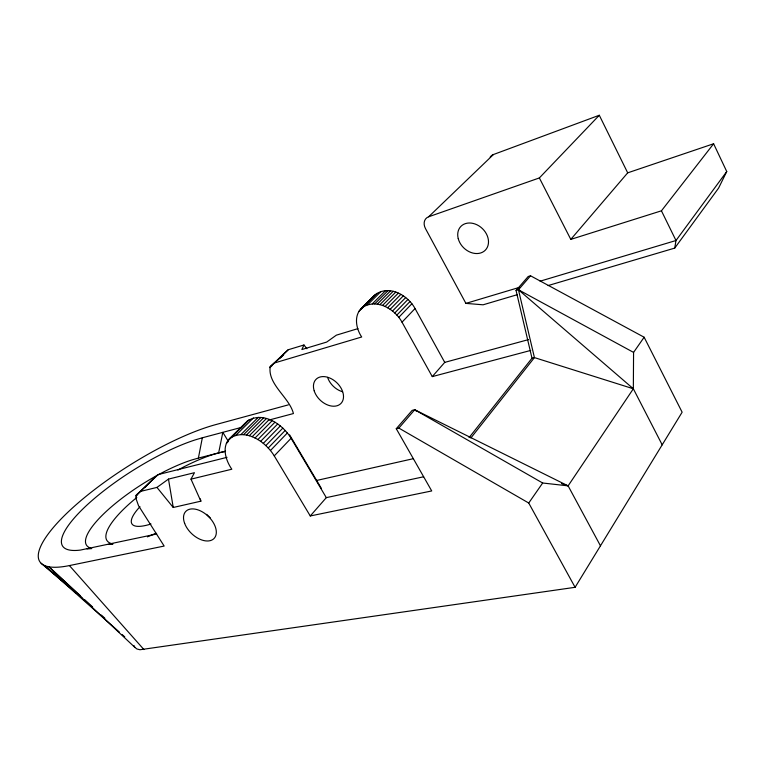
<?xml version="1.0" encoding="UTF-8"?>
<svg xmlns="http://www.w3.org/2000/svg" width="765" height="765" viewBox="0 0 765 765"><rect width="100%" height="100%" fill="white"/><g stroke="black" fill="none" stroke-linecap="round" stroke-linejoin="round"><path stroke-width="1.15" d="M662.194 444.838L633.344 388.773L633.573 352.407L644.14 337.231L530.547 275.792L528.175 276.519L516.059 290.49L532 358.23L469.06 437.637M227.014 457.336L157.953 474.644L136.304 495.089L135.883 498.254L138.542 505.732L164.159 546.057L69.414 565.574A126.282 33.44 -32.3 0 1 66.756 513.315A126.282 33.44 -32.3 0 1 215.692 424.623L288.329 404.876M548.123 285.565L674.73 248.099L675.992 240.516L726.75 171.542L713.611 143.763L627.692 172.842L570.795 239.388L539.363 177.939L599.291 115.257L627.692 172.842M90.088 547.883A79.359 21.573 -32.4 0 1 111.336 506.879A79.359 21.573 -32.4 0 1 192.187 459.851L198.393 458.082L202.343 437.781L241.052 427.492M218.647 452.928L222.825 432.34L228.381 441.472M306.899 348.744L303.973 344.986L288.214 349.758L270.236 366.712C267.396 384.355 289.572 397.618 293.425 413.549L268.381 420.215M153.784 478.326L145.178 487.286M423.638 476.777L326.311 497.642L291.082 438.278C282.734 424.384 263.236 410.824 247.458 421.018L230.131 438.154C221.152 446.444 225.818 460.654 231.824 469.222L190.992 479.148L200.86 501.18L173.244 507.482L156.959 487.41L140.464 491.417L136.304 495.089M284.045 353.468L278.039 359.866M303.973 344.986L301.85 349.548L326.665 342.079L336.351 335.166L357.934 328.625M726.75 171.542L718.584 188.114L674.73 248.099M190.992 479.148L194.444 472.694L168.482 479.091L156.959 487.41M361.893 307.913C375.864 297.738 394.778 308.83 402.017 322.18L432.273 376.609L444.733 362.38L415.051 308.544C407.936 295.271 389.117 284.465 375.347 294.611L361.893 307.913C353.487 315.4 356.041 328.654 361.692 336.992L274.406 362.993L270.236 366.712M80.373 595.744L48.912 566.788L134.831 647.333L136.925 648.988L139.966 649.743L575.098 587.31L682.131 412.211L644.14 337.231M600.468 545.818L568.118 485.861L633.344 388.773L518.46 289.772L516.059 290.49M575.098 587.31L528.739 503.026L542.672 483.002L568.118 485.861L414.716 409.744L412.153 410.384L396.27 428.716L431.718 490.948L310.265 515.964L274.252 455.883C265.732 441.921 246.177 427.989 230.131 438.154M247.458 421.018L240.545 428.41M375.347 294.611L365.823 304.499M570.795 239.388L661.438 210.815L713.611 143.763M470.848 437.991L534.429 357.599L518.46 289.772L530.547 275.792M396.27 428.716L398.852 428.084L414.716 409.744L542.672 483.002M310.265 515.964L326.311 497.642M274.252 455.883L291.082 438.278M402.017 322.18L415.051 308.544M270.466 450.499L287.363 432.961M398.785 317.341L411.876 303.762M268.247 447.965L285.182 430.466M396.863 315.094L409.973 301.544M265.847 445.584L282.82 428.123M394.759 312.99L407.908 299.469M263.294 443.384L280.306 425.952M392.502 311.059L405.68 297.566M260.607 441.376L277.666 423.982M390.121 309.318L403.327 295.854M257.834 439.588L274.931 422.232M387.645 307.798L400.879 294.362M255.003 438.049L272.13 420.721M385.082 306.507L398.355 293.091M252.134 436.767L269.299 419.478M382.49 305.455L395.782 292.067M249.275 435.763L266.469 418.503M379.88 304.661L393.2 291.293M246.445 435.036L263.667 417.805M377.279 304.135L390.628 290.786M241.023 434.472L258.293 417.288M372.259 303.896L385.646 290.566M243.681 434.606L260.932 417.403M374.735 303.877L388.104 290.547M228.611 439.693L245.938 422.557M360.382 309.433L373.836 296.122M231.9 436.863L249.227 419.727M363.614 306.612L377.069 293.311M227.339 441.462L235.591 433.306M359.091 311.164L364.14 306.172M226.354 443.442L227.999 441.816M236.098 435.094L253.406 417.939M367.63 304.738L381.066 291.427M136.027 496.074L137.69 494.477M269.911 367.649L272.35 365.316M280.353 358.02L283.605 354.903M517.322 294.678L483.098 304.805L465.904 303.389L425.512 228.649A10.557 8.214 45.9 0 1 428.639 216.782L493.454 154.52L599.291 115.257M136.151 495.567L157.953 474.644M270.064 367.171L288.214 349.758M428.639 216.782L539.363 177.939M465.904 303.389L519.569 287.334M540.119 281.185L675.992 240.516L661.438 210.815M202.343 437.781L195.152 439.913A99.536 26.326 -32.3 0 0 84.112 507.75A99.536 26.326 -32.3 0 0 80.354 550.083L156.701 533.989M444.733 362.38L528.491 339.612M432.273 376.609L530.747 350.418M532 358.23L534.429 357.599L633.344 388.773M198.393 458.082L225.512 451.178M316.863 480.41L413.463 458.656M87.038 548.926L91.724 548.601M108.085 544.412L112.685 544.116M561.587 483.604L568.118 485.861M518.46 289.772L633.573 352.407M398.852 428.084L528.739 503.026M414.716 409.744L416.533 411.254M41.119 563.289L76.443 593.181M80.057 596.241L81.874 597.771M63.495 581.735L44.399 565.45L119.397 632.11M66.22 584.068L68.037 585.617M122.084 634.491L124.762 636.872M84.743 599.77L92.613 607.008M101.353 615.05L104.843 618.263M69.414 565.574L143.925 649.571M289.6 434.864L321.252 488.204M134.066 645.65L134.831 647.333M200.344 498.895L200.86 501.18M168.482 479.091L173.244 507.482M155.964 533.176A80.229 22.233 -32.2 0 1 147.406 536.858M112.828 543.963A80.229 22.233 -32.2 0 1 136.792 497.508M177.92 470.026A80.229 22.233 -32.2 0 1 225.149 451.551M210.26 517.8A19.268 12.02 43.6 0 1 206.655 514.348M150.992 523.996A50.777 14.057 -32.2 0 1 139.976 506.717M342.529 391.737A17.107 12.03 43.8 0 1 327.602 377.384M490.193 157.093A9.802 8.013 46.4 0 1 493.454 154.52M314.205 390.867A17.337 12.039 43.8 0 0 339.708 404.503A17.337 12.039 43.8 0 0 331.522 378.857A17.337 12.039 43.8 0 0 314.205 390.867M184.661 523.432A19.565 11.991 43.6 0 0 212.756 539.545A19.565 11.991 43.6 0 0 202.343 511.871A19.565 11.991 43.6 0 0 184.661 523.432M458.235 238.632A17.05 13.416 44.1 0 0 483.977 251.331A17.05 13.416 44.1 0 0 477.111 224.862A17.05 13.416 44.1 0 0 458.235 238.632"/></g></svg>
